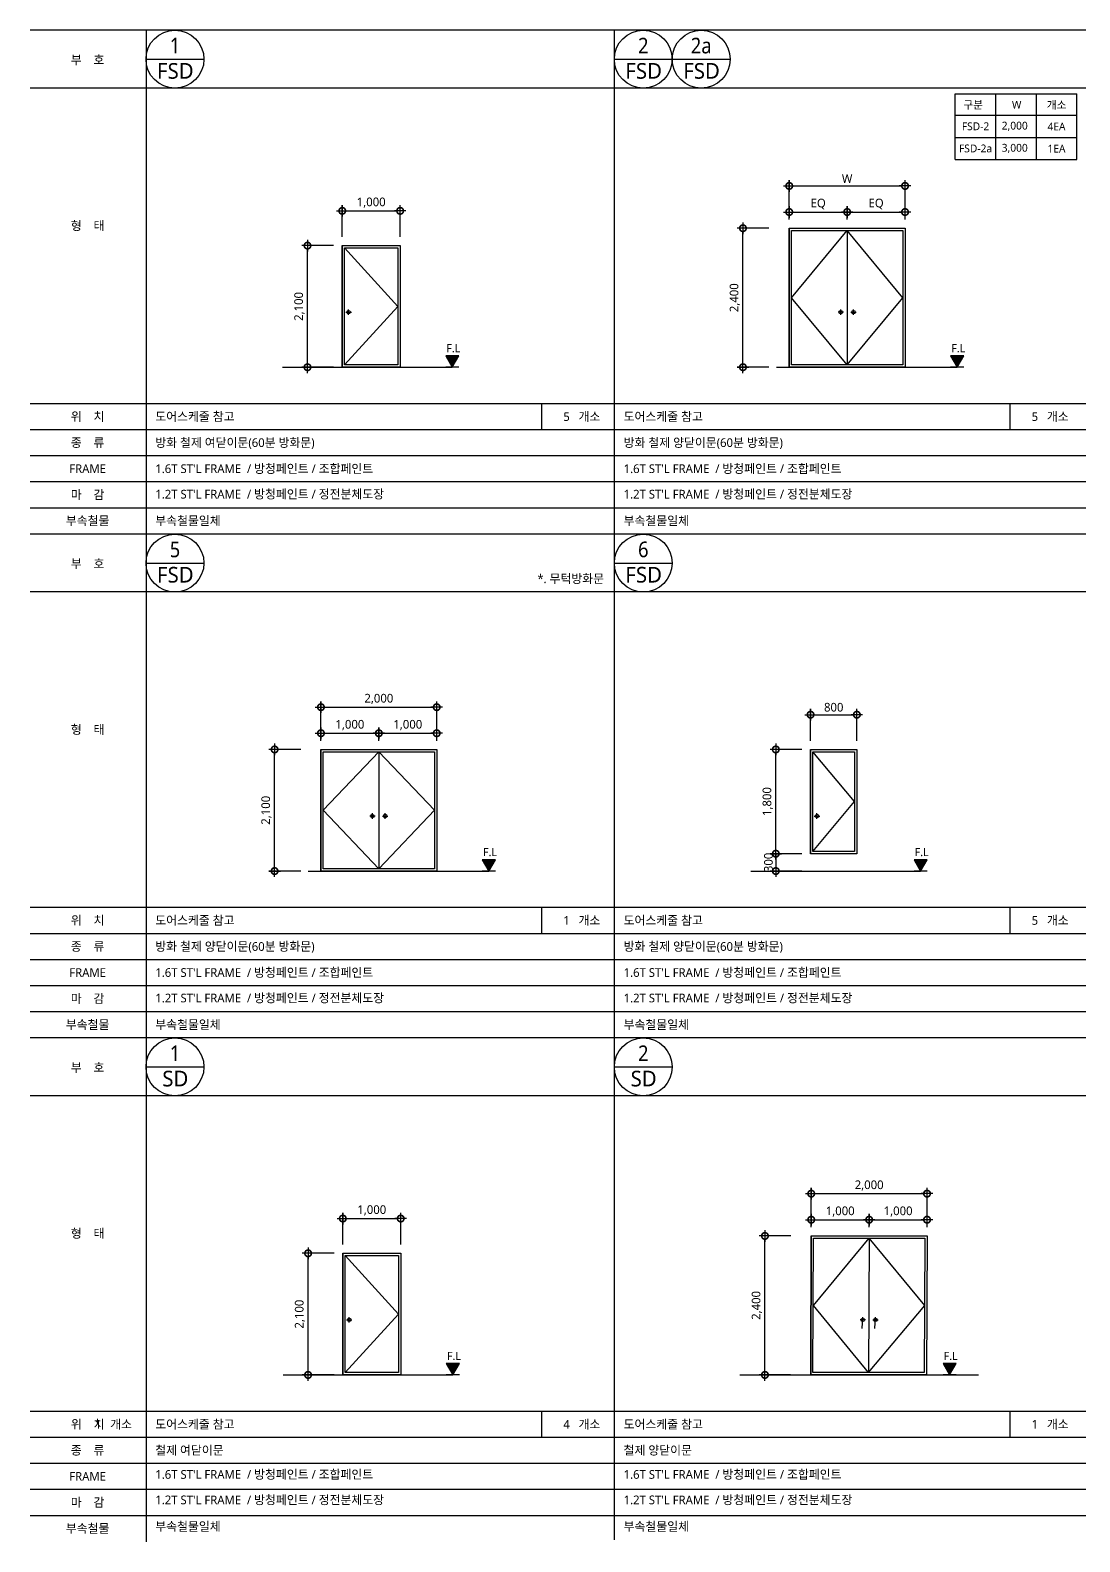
# Model space of a CAD drawing. Header units: millimetres. Extents: x -3 to 459584, y -660938 to -11738.
# Drawn here: x -3 to 18124, y -146434 to -120334 of the extents above; entities that cross this region are included whole.
import ezdxf
from ezdxf.enums import TextEntityAlignment as Align

# ---------------------------------------------------------------- set-up
doc = ezdxf.new("R2010")
doc.units = ezdxf.units.MM
doc.header["$LTSCALE"] = 200
doc.linetypes.add('CEN-GAUN', pattern=[32.2, 30, -1, 0.2, -1])
doc.linetypes.add('DASHDOT', pattern=[1, 0.5, -0.25, 0, -0.25])
doc.layers.get('DEFPOINTS').update_dxf_attribs({"color": 137})
for name, color, linetype in [('a-TAG-1', 6, 'Continuous'), ('A-TAG-2', 4, 'Continuous'), ('CEN', 1, 'CEN-GAUN'), ('CTR', 1, 'Continuous'), ('DIM', 7, 'Continuous'), ('ELE-3', 3, 'Continuous'), ('ELE3', 3, 'Continuous'), ('ELE4', 4, 'Continuous'), ('ELE6', 6, 'Continuous'), ('TAG', 6, 'Continuous'), ('TAR-LEVEL', 6, 'Continuous'), ('TEX', 3, 'Continuous')]:
    doc.layers.add(name, color=color, linetype=linetype)
doc.styles.add('ARIAL', font='malgun.ttf')
doc.styles.add('S1', font='malgun.ttf')
doc.styles.add('돋움', font='malgun.ttf')
doc.dimstyles.new('CJA-50', dxfattribs={"dimscale": 50, "dimtxt": 3, "dimasz": 1, "dimexe": 2, "dimexo": 3, "dimgap": 1, "dimtad": 1, "dimdec": 0, "dimzin": 1, "dimdsep": 46, "dimlunit": 6, "dimtxsty": 'S1', "dimblk": 'GAUN-DOT', "dimcen": -2, "dimdle": 2, "dimclrd": 256, "dimclre": 256, "dimclrt": 3, "dimadec": 0, "dimazin": 0, "dimtfac": 1, "dimtdec": 0, "dimtix": 1, "dimtmove": 2, "dimatfit": 3, "dimldrblk": 'DOTSMALL', "dimfxl": 1, "dimtolj": 1, "dimtzin": 1, "dimarcsym": 0})

# ---------------------------------------------------------------- blocks, each defined once
blk = doc.blocks.new('GAUN-DOT')
at = {"linetype": 'ByBlock'}
for p, q in [((2, 0), (-2, 0)), ((0, -2), (0, 2))]:
    blk.add_line(p, q, dxfattribs=at)
at = {"const_width": 2.25}
blk.add_lwpolyline([(0, 0.28125, 1), (0, -0.28125, 1)], format="xyb", close=True, dxfattribs=at)
blk = doc.blocks.new('*D206')
at = {"layer": 'DEFPOINTS', "color": 0, "transparency": 16777216}
for p in [(4786, -124053), (5386, -124053), (5386, -126153)]:
    blk.add_point(p, dxfattribs=at)
at = {"layer": 'DIM', "lineweight": -2, "transparency": 16777216}
for p, q in [((5236, -124053), (4686, -124053)), ((4786, -126103), (4786, -124103)), ((5236, -126153), (4686, -126153))]:
    blk.add_line(p, q, dxfattribs=at)
at = {"layer": 'DIM', "lineweight": -2, "transparency": 16777216, "xscale": 50, "yscale": 50, "zscale": 50}
for p, rotation in [((4786, -124053), 90), ((4786, -126153), 270)]:
    blk.add_blockref('GAUN-DOT', p, dxfattribs=dict(at, rotation=rotation))
at = {"layer": 'DIM', "color": 3, "transparency": 16777216, "insert": (4646, -125103), "char_height": 150, "attachment_point": 5, "rotation": 90, "style": 'S1'}
blk.add_mtext('\\A1;2,100', dxfattribs=at)
blk = doc.blocks.new('_DotSmall')
at = {"color": 0, "linetype": 'ByBlock', "const_width": 0.5}
blk.add_lwpolyline([(-0.0625, 0, 1), (0.0625, 0, 1)], format="xyb", close=True, dxfattribs=at)
blk = doc.blocks.new('*D207')
at = {"layer": 'DEFPOINTS', "color": 0, "transparency": 16777216}
for p in [(6386, -123453), (5386, -124053), (6386, -124053)]:
    blk.add_point(p, dxfattribs=at)
at = {"layer": 'DIM', "lineweight": -2, "transparency": 16777216}
for p, q in [((5386, -123903), (5386, -123353)), ((5436, -123453), (6336, -123453)), ((6386, -123903), (6386, -123353))]:
    blk.add_line(p, q, dxfattribs=at)
at = {"layer": 'DIM', "lineweight": -2, "transparency": 16777216, "xscale": 50, "yscale": 50, "zscale": 50, "rotation": 180}
blk.add_blockref('GAUN-DOT', (5386, -123453), dxfattribs=at)
at = {"layer": 'DIM', "lineweight": -2, "transparency": 16777216, "xscale": 50, "yscale": 50, "zscale": 50}
blk.add_blockref('GAUN-DOT', (6386, -123453), dxfattribs=at)
at = {"layer": 'DIM', "color": 3, "transparency": 16777216, "insert": (5886, -123312), "char_height": 150, "attachment_point": 5, "style": 'S1'}
blk.add_mtext('\\A1;1,000', dxfattribs=at)
blk = doc.blocks.new('*D208')
at = {"layer": 'DEFPOINTS', "color": 0, "transparency": 16777216}
for p in [(12306, -123753), (12906, -123753), (12906, -126153)]:
    blk.add_point(p, dxfattribs=at)
at = {"layer": 'DIM', "lineweight": -2, "transparency": 16777216}
for p, q in [((12756, -123753), (12206, -123753)), ((12306, -126103), (12306, -123803)), ((12756, -126153), (12206, -126153))]:
    blk.add_line(p, q, dxfattribs=at)
at = {"layer": 'DIM', "lineweight": -2, "transparency": 16777216, "xscale": 50, "yscale": 50, "zscale": 50}
for p, rotation in [((12306, -123753), 90), ((12306, -126153), 270)]:
    blk.add_blockref('GAUN-DOT', p, dxfattribs=dict(at, rotation=rotation))
at = {"layer": 'DIM', "color": 3, "transparency": 16777216, "insert": (12166, -124953), "char_height": 150, "attachment_point": 5, "rotation": 90, "style": 'S1'}
blk.add_mtext('\\A1;2,400', dxfattribs=at)
blk = doc.blocks.new('*D209')
at = {"layer": 'DEFPOINTS', "color": 0, "transparency": 16777216}
for p in [(15105.96501, -123022.566587), (13105.96501, -123752.566587), (15105.96501, -123752.566587)]:
    blk.add_point(p, dxfattribs=at)
at = {"layer": 'DIM', "lineweight": -2, "transparency": 16777216}
for p, q in [((13105.96501, -123602.566587), (13105.96501, -122922.566587)), ((15105.96501, -123602.566587), (15105.96501, -122922.566587)), ((13155.96501, -123022.566587), (15055.96501, -123022.566587))]:
    blk.add_line(p, q, dxfattribs=at)
at = {"layer": 'DIM', "lineweight": -2, "transparency": 16777216, "xscale": 50, "yscale": 50, "zscale": 50, "rotation": 180}
blk.add_blockref('GAUN-DOT', (13105.96501, -123022.566587), dxfattribs=at)
at = {"layer": 'DIM', "lineweight": -2, "transparency": 16777216, "xscale": 50, "yscale": 50, "zscale": 50}
blk.add_blockref('GAUN-DOT', (15105.96501, -123022.566587), dxfattribs=at)
at = {"layer": 'DIM', "color": 3, "transparency": 16777216, "insert": (14105.96501, -122897.566587), "char_height": 150, "attachment_point": 5, "style": 'S1'}
blk.add_mtext('\\A1;W', dxfattribs=at)
blk = doc.blocks.new('*D210')
at = {"layer": 'DEFPOINTS', "color": 0, "transparency": 16777216}
for p in [(15106, -123473), (14106, -123753), (15106, -123753)]:
    blk.add_point(p, dxfattribs=at)
at = {"layer": 'DIM', "lineweight": -2, "transparency": 16777216}
for p, q in [((14106, -123603), (14106, -123373)), ((15106, -123603), (15106, -123373)), ((14156, -123473), (15056, -123473))]:
    blk.add_line(p, q, dxfattribs=at)
at = {"layer": 'DIM', "lineweight": -2, "transparency": 16777216, "xscale": 50, "yscale": 50, "zscale": 50, "rotation": 180}
blk.add_blockref('GAUN-DOT', (14106, -123473), dxfattribs=at)
at = {"layer": 'DIM', "lineweight": -2, "transparency": 16777216, "xscale": 50, "yscale": 50, "zscale": 50}
blk.add_blockref('GAUN-DOT', (15106, -123473), dxfattribs=at)
at = {"layer": 'DIM', "color": 3, "transparency": 16777216, "insert": (14606, -123336), "char_height": 150, "attachment_point": 5, "style": 'S1'}
blk.add_mtext('\\A1;EQ', dxfattribs=at)
blk = doc.blocks.new('*D211')
at = {"layer": 'DEFPOINTS', "color": 0, "transparency": 16777216}
for p in [(14106, -123473), (13106, -123753), (14106, -123753)]:
    blk.add_point(p, dxfattribs=at)
at = {"layer": 'DIM', "lineweight": -2, "transparency": 16777216}
for p, q in [((13106, -123603), (13106, -123373)), ((14106, -123603), (14106, -123373)), ((13156, -123473), (14056, -123473))]:
    blk.add_line(p, q, dxfattribs=at)
at = {"layer": 'DIM', "lineweight": -2, "transparency": 16777216, "xscale": 50, "yscale": 50, "zscale": 50, "rotation": 180}
blk.add_blockref('GAUN-DOT', (13106, -123473), dxfattribs=at)
at = {"layer": 'DIM', "lineweight": -2, "transparency": 16777216, "xscale": 50, "yscale": 50, "zscale": 50}
blk.add_blockref('GAUN-DOT', (14106, -123473), dxfattribs=at)
at = {"layer": 'DIM', "color": 3, "transparency": 16777216, "insert": (13606, -123336), "char_height": 150, "attachment_point": 5, "style": 'S1'}
blk.add_mtext('\\A1;EQ', dxfattribs=at)
blk = doc.blocks.new('*D212')
at = {"layer": 'DEFPOINTS', "color": 0, "transparency": 16777216}
for p in [(4796, -141453), (5396, -141453), (5396, -143553)]:
    blk.add_point(p, dxfattribs=at)
at = {"layer": 'DIM', "lineweight": -2, "transparency": 16777216}
for p, q in [((5246, -141453), (4696, -141453)), ((4796, -143503), (4796, -141503)), ((5246, -143553), (4696, -143553))]:
    blk.add_line(p, q, dxfattribs=at)
at = {"layer": 'DIM', "lineweight": -2, "transparency": 16777216, "xscale": 50, "yscale": 50, "zscale": 50}
for p, rotation in [((4796, -141453), 90), ((4796, -143553), 270)]:
    blk.add_blockref('GAUN-DOT', p, dxfattribs=dict(at, rotation=rotation))
at = {"layer": 'DIM', "color": 3, "transparency": 16777216, "insert": (4656, -142503), "char_height": 150, "attachment_point": 5, "rotation": 90, "style": 'S1'}
blk.add_mtext('\\A1;2,100', dxfattribs=at)
blk = doc.blocks.new('*D213')
at = {"layer": 'DEFPOINTS', "color": 0, "transparency": 16777216}
for p in [(6396, -140853), (5396, -141453), (6396, -141453)]:
    blk.add_point(p, dxfattribs=at)
at = {"layer": 'DIM', "lineweight": -2, "transparency": 16777216}
for p, q in [((5396, -141303), (5396, -140753)), ((5446, -140853), (6346, -140853)), ((6396, -141303), (6396, -140753))]:
    blk.add_line(p, q, dxfattribs=at)
at = {"layer": 'DIM', "lineweight": -2, "transparency": 16777216, "xscale": 50, "yscale": 50, "zscale": 50, "rotation": 180}
blk.add_blockref('GAUN-DOT', (5396, -140853), dxfattribs=at)
at = {"layer": 'DIM', "lineweight": -2, "transparency": 16777216, "xscale": 50, "yscale": 50, "zscale": 50}
blk.add_blockref('GAUN-DOT', (6396, -140853), dxfattribs=at)
at = {"layer": 'DIM', "color": 3, "transparency": 16777216, "insert": (5896, -140712), "char_height": 150, "attachment_point": 5, "style": 'S1'}
blk.add_mtext('\\A1;1,000', dxfattribs=at)
blk = doc.blocks.new('*D214')
at = {"layer": 'DEFPOINTS', "color": 0, "transparency": 16777216}
for p in [(12686, -141153), (13286, -141153), (13276, -143553)]:
    blk.add_point(p, dxfattribs=at)
at = {"layer": 'DIM', "lineweight": -2, "transparency": 16777216}
for p, q in [((13136, -141153), (12586, -141153)), ((12686, -143503), (12686, -141203)), ((13126, -143553), (12586, -143553))]:
    blk.add_line(p, q, dxfattribs=at)
at = {"layer": 'DIM', "lineweight": -2, "transparency": 16777216, "xscale": 50, "yscale": 50, "zscale": 50}
for p, rotation in [((12686, -141153), 90), ((12686, -143553), 270)]:
    blk.add_blockref('GAUN-DOT', p, dxfattribs=dict(at, rotation=rotation))
at = {"layer": 'DIM', "color": 3, "transparency": 16777216, "insert": (12546, -142353), "char_height": 150, "attachment_point": 5, "rotation": 90, "style": 'S1'}
blk.add_mtext('\\A1;2,400', dxfattribs=at)
blk = doc.blocks.new('*D215')
at = {"layer": 'DEFPOINTS', "color": 0, "transparency": 16777216}
for p in [(15486, -140423), (13486, -141153), (15486, -141153)]:
    blk.add_point(p, dxfattribs=at)
at = {"layer": 'DIM', "lineweight": -2, "transparency": 16777216}
for p, q in [((13486, -141003), (13486, -140323)), ((15486, -141003), (15486, -140323)), ((13536, -140423), (15436, -140423))]:
    blk.add_line(p, q, dxfattribs=at)
at = {"layer": 'DIM', "lineweight": -2, "transparency": 16777216, "xscale": 50, "yscale": 50, "zscale": 50, "rotation": 180}
blk.add_blockref('GAUN-DOT', (13486, -140423), dxfattribs=at)
at = {"layer": 'DIM', "lineweight": -2, "transparency": 16777216, "xscale": 50, "yscale": 50, "zscale": 50}
blk.add_blockref('GAUN-DOT', (15486, -140423), dxfattribs=at)
at = {"layer": 'DIM', "color": 3, "transparency": 16777216, "insert": (14486, -140283), "char_height": 150, "attachment_point": 5, "style": 'S1'}
blk.add_mtext('\\A1;2,000', dxfattribs=at)
blk = doc.blocks.new('*D216')
at = {"layer": 'DEFPOINTS', "color": 0, "transparency": 16777216}
for p in [(15486, -140873), (14486, -141153), (15486, -141153)]:
    blk.add_point(p, dxfattribs=at)
at = {"layer": 'DIM', "lineweight": -2, "transparency": 16777216}
for p, q in [((14486, -141003), (14486, -140773)), ((14536, -140873), (15436, -140873)), ((15486, -141003), (15486, -140773))]:
    blk.add_line(p, q, dxfattribs=at)
at = {"layer": 'DIM', "lineweight": -2, "transparency": 16777216, "xscale": 50, "yscale": 50, "zscale": 50, "rotation": 180}
blk.add_blockref('GAUN-DOT', (14486, -140873), dxfattribs=at)
at = {"layer": 'DIM', "lineweight": -2, "transparency": 16777216, "xscale": 50, "yscale": 50, "zscale": 50}
blk.add_blockref('GAUN-DOT', (15486, -140873), dxfattribs=at)
at = {"layer": 'DIM', "color": 3, "transparency": 16777216, "insert": (14986, -140733), "char_height": 150, "attachment_point": 5, "style": 'S1'}
blk.add_mtext('\\A1;1,000', dxfattribs=at)
blk = doc.blocks.new('*D217')
at = {"layer": 'DEFPOINTS', "color": 0, "transparency": 16777216}
for p in [(14486, -140873), (13486, -141153), (14486, -141153)]:
    blk.add_point(p, dxfattribs=at)
at = {"layer": 'DIM', "lineweight": -2, "transparency": 16777216}
for p, q in [((13486, -141003), (13486, -140773)), ((13536, -140873), (14436, -140873)), ((14486, -141003), (14486, -140773))]:
    blk.add_line(p, q, dxfattribs=at)
at = {"layer": 'DIM', "lineweight": -2, "transparency": 16777216, "xscale": 50, "yscale": 50, "zscale": 50, "rotation": 180}
blk.add_blockref('GAUN-DOT', (13486, -140873), dxfattribs=at)
at = {"layer": 'DIM', "lineweight": -2, "transparency": 16777216, "xscale": 50, "yscale": 50, "zscale": 50}
blk.add_blockref('GAUN-DOT', (14486, -140873), dxfattribs=at)
at = {"layer": 'DIM', "color": 3, "transparency": 16777216, "insert": (13986, -140733), "char_height": 150, "attachment_point": 5, "style": 'S1'}
blk.add_mtext('\\A1;1,000', dxfattribs=at)
blk = doc.blocks.new('단면레벨-1')
at = {"layer": 'TAG'}
blk.add_hatch(color=256, dxfattribs=at).paths.add_polyline_path([(0, 0), (2.27, 3.93), (-2.27, 3.93)])
for p, q in [((-2.27, 3.93), (0, 0)), ((2.27, 3.93), (-2.27, 3.93)), ((2.27, 0), (-2.27, 0)), ((0, 0), (2.27, 3.93))]:
    blk.add_line(p, q, dxfattribs=at)
at = {"layer": 'TAG', "color": 3, "style": '돋움'}
blk.add_attdef('GL.+1500', text='', height=2.81, dxfattribs=at).set_placement((0.37, 6.53), align=Align.MIDDLE)
blk = doc.blocks.new('*D222')
at = {"layer": 'DEFPOINTS', "color": 0, "transparency": 16777216}
for p in [(4218, -132753), (4818, -132753), (4818, -134853)]:
    blk.add_point(p, dxfattribs=at)
at = {"layer": 'DIM', "lineweight": -2, "transparency": 16777216}
for p, q in [((4668, -132753), (4118, -132753)), ((4218, -134803), (4218, -132803)), ((4668, -134853), (4118, -134853))]:
    blk.add_line(p, q, dxfattribs=at)
at = {"layer": 'DIM', "lineweight": -2, "transparency": 16777216, "xscale": 50, "yscale": 50, "zscale": 50}
for p, rotation in [((4218, -132753), 90), ((4218, -134853), 270)]:
    blk.add_blockref('GAUN-DOT', p, dxfattribs=dict(at, rotation=rotation))
at = {"layer": 'DIM', "color": 3, "transparency": 16777216, "insert": (4077, -133803), "char_height": 150, "attachment_point": 5, "rotation": 90, "style": 'S1'}
blk.add_mtext('\\A1;2,100', dxfattribs=at)
blk = doc.blocks.new('*D223')
at = {"layer": 'DEFPOINTS', "color": 0, "transparency": 16777216}
for p in [(7018, -132023), (5018, -132753), (7018, -132753)]:
    blk.add_point(p, dxfattribs=at)
at = {"layer": 'DIM', "lineweight": -2, "transparency": 16777216}
for p, q in [((5018, -132603), (5018, -131923)), ((5068, -132023), (6968, -132023)), ((7018, -132603), (7018, -131923))]:
    blk.add_line(p, q, dxfattribs=at)
at = {"layer": 'DIM', "lineweight": -2, "transparency": 16777216, "xscale": 50, "yscale": 50, "zscale": 50, "rotation": 180}
blk.add_blockref('GAUN-DOT', (5018, -132023), dxfattribs=at)
at = {"layer": 'DIM', "lineweight": -2, "transparency": 16777216, "xscale": 50, "yscale": 50, "zscale": 50}
blk.add_blockref('GAUN-DOT', (7018, -132023), dxfattribs=at)
at = {"layer": 'DIM', "color": 3, "transparency": 16777216, "insert": (6018, -131882), "char_height": 150, "attachment_point": 5, "style": 'S1'}
blk.add_mtext('\\A1;2,000', dxfattribs=at)
blk = doc.blocks.new('*D224')
at = {"layer": 'DEFPOINTS', "color": 0, "transparency": 16777216}
for p in [(7018, -132473), (6018, -132753), (7018, -132753)]:
    blk.add_point(p, dxfattribs=at)
at = {"layer": 'DIM', "lineweight": -2, "transparency": 16777216}
for p, q in [((6018, -132603), (6018, -132373)), ((6068, -132473), (6968, -132473)), ((7018, -132603), (7018, -132373))]:
    blk.add_line(p, q, dxfattribs=at)
at = {"layer": 'DIM', "lineweight": -2, "transparency": 16777216, "xscale": 50, "yscale": 50, "zscale": 50, "rotation": 180}
blk.add_blockref('GAUN-DOT', (6018, -132473), dxfattribs=at)
at = {"layer": 'DIM', "lineweight": -2, "transparency": 16777216, "xscale": 50, "yscale": 50, "zscale": 50}
blk.add_blockref('GAUN-DOT', (7018, -132473), dxfattribs=at)
at = {"layer": 'DIM', "color": 3, "transparency": 16777216, "insert": (6518, -132332), "char_height": 150, "attachment_point": 5, "style": 'S1'}
blk.add_mtext('\\A1;1,000', dxfattribs=at)
blk = doc.blocks.new('*D225')
at = {"layer": 'DEFPOINTS', "color": 0, "transparency": 16777216}
for p in [(6018, -132473), (5018, -132753), (6018, -132753)]:
    blk.add_point(p, dxfattribs=at)
at = {"layer": 'DIM', "lineweight": -2, "transparency": 16777216}
for p, q in [((5018, -132603), (5018, -132373)), ((5068, -132473), (5968, -132473)), ((6018, -132603), (6018, -132373))]:
    blk.add_line(p, q, dxfattribs=at)
at = {"layer": 'DIM', "lineweight": -2, "transparency": 16777216, "xscale": 50, "yscale": 50, "zscale": 50, "rotation": 180}
blk.add_blockref('GAUN-DOT', (5018, -132473), dxfattribs=at)
at = {"layer": 'DIM', "lineweight": -2, "transparency": 16777216, "xscale": 50, "yscale": 50, "zscale": 50}
blk.add_blockref('GAUN-DOT', (6018, -132473), dxfattribs=at)
at = {"layer": 'DIM', "color": 3, "transparency": 16777216, "insert": (5518, -132332), "char_height": 150, "attachment_point": 5, "style": 'S1'}
blk.add_mtext('\\A1;1,000', dxfattribs=at)
blk = doc.blocks.new('*D232')
at = {"layer": 'DEFPOINTS', "color": 0, "transparency": 16777216}
for p in [(12874, -132753), (13474, -132753), (13474, -134553)]:
    blk.add_point(p, dxfattribs=at)
at = {"layer": 'DIM', "lineweight": -2, "transparency": 16777216}
for p, q in [((13324, -132753), (12774, -132753)), ((12874, -134503), (12874, -132803)), ((13324, -134553), (12774, -134553))]:
    blk.add_line(p, q, dxfattribs=at)
at = {"layer": 'DIM', "lineweight": -2, "transparency": 16777216, "xscale": 50, "yscale": 50, "zscale": 50}
for p, rotation in [((12874, -132753), 90), ((12874, -134553), 270)]:
    blk.add_blockref('GAUN-DOT', p, dxfattribs=dict(at, rotation=rotation))
at = {"layer": 'DIM', "color": 3, "transparency": 16777216, "insert": (12734, -133653), "char_height": 150, "attachment_point": 5, "rotation": 90, "style": 'S1'}
blk.add_mtext('\\A1;1,800', dxfattribs=at)
blk = doc.blocks.new('*D233')
at = {"layer": 'DEFPOINTS', "color": 0, "transparency": 16777216}
for p in [(14274, -132153), (13474, -132753), (14274, -132753)]:
    blk.add_point(p, dxfattribs=at)
at = {"layer": 'DIM', "lineweight": -2, "transparency": 16777216}
for p, q in [((13474, -132603), (13474, -132053)), ((14274, -132603), (14274, -132053)), ((13524, -132153), (14224, -132153))]:
    blk.add_line(p, q, dxfattribs=at)
at = {"layer": 'DIM', "lineweight": -2, "transparency": 16777216, "xscale": 50, "yscale": 50, "zscale": 50, "rotation": 180}
blk.add_blockref('GAUN-DOT', (13474, -132153), dxfattribs=at)
at = {"layer": 'DIM', "lineweight": -2, "transparency": 16777216, "xscale": 50, "yscale": 50, "zscale": 50}
blk.add_blockref('GAUN-DOT', (14274, -132153), dxfattribs=at)
at = {"layer": 'DIM', "color": 3, "transparency": 16777216, "insert": (13874, -132025), "char_height": 150, "attachment_point": 5, "style": 'S1'}
blk.add_mtext('\\A1;800', dxfattribs=at)
blk = doc.blocks.new('*D234')
at = {"layer": 'DEFPOINTS', "color": 0, "transparency": 16777216}
for p in [(13474, -134553), (12874, -134853), (13474, -134853)]:
    blk.add_point(p, dxfattribs=at)
at = {"layer": 'DIM', "lineweight": -2, "transparency": 16777216}
for p, q in [((13324, -134553), (12774, -134553)), ((12874, -134503), (12874, -134453)), ((12874, -134553), (12874, -134853)), ((13324, -134853), (12774, -134853)), ((12874, -134903), (12874, -134953))]:
    blk.add_line(p, q, dxfattribs=at)
at = {"layer": 'DIM', "lineweight": -2, "transparency": 16777216, "xscale": 50, "yscale": 50, "zscale": 50}
for p, rotation in [((12874, -134553), 270), ((12874, -134853), 90)]:
    blk.add_blockref('GAUN-DOT', p, dxfattribs=dict(at, rotation=rotation))
at = {"layer": 'DIM', "color": 3, "transparency": 16777216, "insert": (12747, -134703), "char_height": 150, "attachment_point": 5, "rotation": 90, "style": 'S1'}
blk.add_mtext('\\A1;300', dxfattribs=at)
blk = doc.blocks.new('dor&win')
at = {"layer": 'a-TAG-1', "ltscale": 0.2}
blk.add_line((-5.5, 0), (5.5, 0), dxfattribs=at)
blk.add_circle((0, 0), 5.5, dxfattribs=at)
at = {"layer": 'a-TAG-1', "color": 3, "style": 'ARIAL'}
for tag, p in [('1', (0, 2.58)), ('FSD', (0.07, -2.22))]:
    blk.add_attdef(tag, text='', height=3, dxfattribs=at).set_placement(p, align=Align.MIDDLE_CENTER)

msp = doc.modelspace()

# ---------------------------------------------------------------- linework, layer by layer
at = {"color": 5}
for p, q in [((14106, -123792.6), (14106, -126112.6)), ((6017.8, -132792.6), (6017.8, -134812.6)), ((14485.8, -141193.1), (14476, -143512.6))]:
    msp.add_line(p, q, dxfattribs=at)
for points in [[(15066, -126112.6), (13146, -126112.6), (13146, -123792.6), (15066, -123792.6)], [(6346.2, -126112.6), (5426.2, -126112.6), (5426.2, -124092.6), (6346.2, -124092.6)], [(6977.8, -134812.6), (5057.8, -134812.6), (5057.8, -132792.6), (6977.8, -132792.6)], [(14234.4, -134512.6), (13514.4, -134512.6), (13514.4, -132792.6), (14234.4, -132792.6)], [(15436, -143512.6), (13516, -143512.6), (13525.8, -141193.1), (15445.8, -141193.1)], [(6356.2, -143512.6), (5436.2, -143512.6), (5436.2, -141492.6), (6356.2, -141492.6)]]:
    msp.add_lwpolyline(points, close=True, dxfattribs=at)
for centre in [(5496.7, -125202.6), (13995.5, -125202.6), (14216.4, -125202.6), (5907.3, -133902.6), (6128.2, -133902.6), (13584.9, -133902.6), (5506.7, -142602.6), (14375.4, -142603.1), (14596.2, -142603.1)]:
    msp.add_circle(centre, 29.9, dxfattribs=at)
at = {"layer": 'A-TAG-2', "color": 7}
for p, q in [((34347.2, -121334.1), (-2.8, -121334.1)), ((34350, -130034.1), (-2.8, -130034.1)), ((34350, -138734.1), (-2.8, -138734.1))]:
    msp.add_line(p, q, dxfattribs=at)
at = {"layer": 'CEN', "ltscale": 10}
for p, q in [((5449.7, -125202.6), (5543.6, -125202.6)), ((5496.7, -125249.5), (5496.7, -125155.6)), ((14042.4, -125202.6), (13948.6, -125202.6)), ((13995.5, -125249.5), (13995.5, -125155.6)), ((14169.5, -125202.6), (14263.3, -125202.6)), ((14216.4, -125249.5), (14216.4, -125155.6)), ((5907.3, -133949.5), (5907.3, -133855.6)), ((6128.2, -133949.5), (6128.2, -133855.6)), ((13584.9, -133949.5), (13584.9, -133855.6)), ((5954.3, -133902.6), (5860.4, -133902.6)), ((6081.3, -133902.6), (6175.1, -133902.6)), ((13537.9, -133902.6), (13631.8, -133902.6)), ((5459.7, -142602.6), (5553.6, -142602.6)), ((5506.7, -142649.5), (5506.7, -142555.6)), ((14422.3, -142603.1), (14328.4, -142603.1)), ((14365.5, -142749.5), (14375.4, -142556.1)), ((14549.3, -142603.1), (14643.2, -142603.1)), ((14586.4, -142749.5), (14596.2, -142556.1))]:
    msp.add_line(p, q, dxfattribs=at)
at = {"layer": 'CEN'}
for p, q in [((4355, -126152.6), (7286.7, -126152.6)), ((12885, -126152.6), (16006.5, -126152.6)), ((4796.8, -134852.6), (7918.3, -134852.6)), ((12443.2, -134852.6), (15374.9, -134852.6)), ((4365, -143552.6), (7296.7, -143552.6)), ((12255, -143552.6), (16376.5, -143552.6))]:
    msp.add_line(p, q, dxfattribs=at)
at = {"layer": 'CTR', "linetype": 'DASHDOT', "ltscale": 100}
for points in [[(14106, -126112.6), (13146, -124952.6), (14106, -123792.6)], [(14106, -126112.6), (15066, -124952.6), (14106, -123792.6)], [(5426.2, -126112.6), (6346.2, -125102.6), (5426.2, -124092.6)], [(6017.8, -134812.6), (5057.8, -133802.6), (6017.8, -132792.6)], [(6017.8, -134812.6), (6977.8, -133802.6), (6017.8, -132792.6)], [(13514.4, -134512.6), (14234.4, -133652.6), (13514.4, -132792.6)], [(14476, -143512.6), (13525.8, -142353.1), (14485.8, -141193.1)], [(14476, -143512.6), (15445.8, -142353.1), (14485.8, -141193.1)], [(5436.2, -143512.6), (6356.2, -142502.6), (5436.2, -141492.6)]]:
    msp.add_lwpolyline(points, dxfattribs=at)
at = {"layer": 'DIM'}
for p, q in [((15973.6, -122566.3), (15973.6, -121434.1)), ((15973.6, -121434.1), (18073.6, -121434.1)), ((16673.6, -122566.3), (16673.6, -121434.1)), ((17373.6, -122566.3), (17373.6, -121434.1)), ((18073.6, -122566.3), (18073.6, -121434.1)), ((15973.6, -121801.8), (18073.6, -121801.8)), ((15973.6, -122184.1), (18073.6, -122184.1)), ((15973.6, -122566.3), (18073.6, -122566.3))]:
    msp.add_line(p, q, dxfattribs=at)
at = {"layer": 'ELE-3'}
for points in [[(13106, -123752.6), (13106, -126152.6), (13106, -123752.6), (15106, -123752.6), (15106, -126152.6), (13106, -126152.6)], [(5386.2, -124052.6), (5386.2, -126152.6), (5386.2, -124052.6), (6386.2, -124052.6), (6386.2, -126152.6), (5386.2, -126152.6)], [(5017.8, -132752.6), (5017.8, -134852.6), (5017.8, -132752.6), (7017.8, -132752.6), (7017.8, -134852.6), (5017.8, -134852.6)], [(13474.4, -132752.6), (13474.4, -134552.6), (13474.4, -132752.6), (14274.4, -132752.6), (14274.4, -134552.6), (13474.4, -134552.6)], [(13485.8, -141153.1), (13476, -143552.6), (13485.8, -141153.1), (15485.8, -141153.1), (15476, -143552.6), (13476, -143552.6)], [(5396.2, -141452.6), (5396.2, -143552.6), (5396.2, -141452.6), (6396.2, -141452.6), (6396.2, -143552.6), (5396.2, -143552.6)]]:
    msp.add_lwpolyline(points, dxfattribs=at)
at = {"layer": 'ELE3'}
for p, q in [((34347.2, -120334.1), (-2.8, -120334.1)), ((1997.2, -120334.1), (1997.2, -146434.1)), ((34350, -129034.1), (-2.8, -129034.1)), ((34350, -137734.1), (-2.8, -137734.1))]:
    msp.add_line(p, q, dxfattribs=at)
at = {"layer": 'ELE4'}
msp.add_line((10085.4, -146400), (10085.4, -120334.1), dxfattribs=at)
at = {"layer": 'ELE6'}
for p, q in [((34350, -126784.1), (-2.8, -126784.1)), ((8828.7, -126784.1), (8828.7, -127234.1)), ((16916.9, -126784.1), (16916.9, -127234.1)), ((34350, -127234.1), (-2.8, -127234.1)), ((34350, -127684.1), (-2.8, -127684.1)), ((34350, -128134.1), (-2.8, -128134.1)), ((34350, -128584.1), (-2.8, -128584.1)), ((34350, -135484.1), (-2.8, -135484.1)), ((8828.7, -135484.1), (8828.7, -135934.1)), ((16916.9, -135484.1), (16916.9, -135934.1)), ((34350, -135934.1), (-2.8, -135934.1)), ((34350, -136384.1), (-2.8, -136384.1)), ((34350, -136834.1), (-2.8, -136834.1)), ((34350, -137284.1), (-2.8, -137284.1)), ((34347.2, -144184.1), (-2.8, -144184.1)), ((8828.7, -144184.1), (8828.7, -144634.1)), ((16916.9, -144184.1), (16916.9, -144634.1)), ((34347.2, -144634.1), (-2.8, -144634.1)), ((34347.2, -145084.1), (-2.8, -145084.1)), ((34347.2, -145534.1), (-2.8, -145534.1)), ((34347.2, -145984.1), (-2.8, -145984.1))]:
    msp.add_line(p, q, dxfattribs=at)

# ---------------------------------------------------------------- block references
at = {"layer": 'a-TAG-1'}
ref = msp.add_blockref('dor&win', (2497.2, -120834.1), dxfattribs=dict(at, xscale=90.90909090894274, yscale=90.90909090894274, zscale=90.90909090894274))
ref.add_attrib('1', '1', dxfattribs={"color": 3, "height": 270, "style": 'S1', "width": 0.9}).set_placement((2497.2, -120599.2), align=Align.MIDDLE_CENTER)
ref.add_attrib('FSD', 'FSD', dxfattribs={"color": 3, "height": 270, "style": 'S1'}).set_placement((2503.3, -121036.2), align=Align.MIDDLE_CENTER)
ref = msp.add_blockref('dor&win', (10585.4, -120834.1), dxfattribs=dict(at, xscale=90.90909090894274, yscale=90.90909090894274, zscale=90.90909090894274))
ref.add_attrib('1', '2', dxfattribs={"color": 3, "height": 270, "style": 'S1', "width": 0.9}).set_placement((10585.4, -120599.2), align=Align.MIDDLE_CENTER)
ref.add_attrib('FSD', 'FSD', dxfattribs={"color": 3, "height": 270, "style": 'S1'}).set_placement((10591.5, -121036.2), align=Align.MIDDLE_CENTER)
ref = msp.add_blockref('dor&win', (11585.4, -120834.1), dxfattribs=dict(at, xscale=90.90909090894274, yscale=90.90909090894274, zscale=90.90909090894274))
ref.add_attrib('1', '2a', dxfattribs={"color": 3, "height": 270, "style": 'S1', "width": 0.9}).set_placement((11585.4, -120599.2), align=Align.MIDDLE_CENTER)
ref.add_attrib('FSD', 'FSD', dxfattribs={"color": 3, "height": 270, "style": 'S1'}).set_placement((11591.5, -121036.2), align=Align.MIDDLE_CENTER)
ref = msp.add_blockref('dor&win', (2497.2, -129534.1), dxfattribs=dict(at, xscale=90.90909090894274, yscale=90.90909090894274, zscale=90.90909090894274))
ref.add_attrib('1', '5', dxfattribs={"color": 3, "height": 270, "style": 'S1', "width": 0.9}).set_placement((2497.2, -129299.2), align=Align.MIDDLE_CENTER)
ref.add_attrib('FSD', 'FSD', dxfattribs={"color": 3, "height": 270, "style": 'S1'}).set_placement((2503.3, -129736.2), align=Align.MIDDLE_CENTER)
ref = msp.add_blockref('dor&win', (10585.4, -129534.1), dxfattribs=dict(at, xscale=90.90909090894274, yscale=90.90909090894274, zscale=90.90909090894274))
ref.add_attrib('1', '6', dxfattribs={"color": 3, "height": 270, "style": 'S1', "width": 0.9}).set_placement((10585.4, -129299.2), align=Align.MIDDLE_CENTER)
ref.add_attrib('FSD', 'FSD', dxfattribs={"color": 3, "height": 270, "style": 'S1'}).set_placement((10591.5, -129736.2), align=Align.MIDDLE_CENTER)
ref = msp.add_blockref('dor&win', (2497.2, -138234.1), dxfattribs=dict(at, xscale=90.90909090894274, yscale=90.90909090894274, zscale=90.90909090894274))
ref.add_attrib('1', '1', dxfattribs={"color": 3, "height": 270, "style": 'S1', "width": 0.9}).set_placement((2497.2, -137999.2), align=Align.MIDDLE_CENTER)
ref.add_attrib('FSD', 'SD', dxfattribs={"color": 3, "height": 270, "style": 'S1'}).set_placement((2503.3, -138436.2), align=Align.MIDDLE_CENTER)
ref = msp.add_blockref('dor&win', (10585.4, -138234.1), dxfattribs=dict(at, xscale=90.90909090894274, yscale=90.90909090894274, zscale=90.90909090894274))
ref.add_attrib('1', '2', dxfattribs={"color": 3, "height": 270, "style": 'S1', "width": 0.9}).set_placement((10585.4, -137999.2), align=Align.MIDDLE_CENTER)
ref.add_attrib('FSD', 'SD', dxfattribs={"color": 3, "height": 270, "style": 'S1'}).set_placement((10591.5, -138436.2), align=Align.MIDDLE_CENTER)
at = {"layer": 'TAR-LEVEL'}
ref = msp.add_blockref('단면레벨-1', (7286.7, -126152.6), dxfattribs=dict(at, xscale=50, yscale=50, zscale=50))
ref.add_attrib('GL.+1500', 'F.L', dxfattribs={"color": 3, "height": 140.62, "style": 'ARIAL'}).set_placement((7305.1, -125826.3), align=Align.MIDDLE)
ref = msp.add_blockref('단면레벨-1', (16006.5, -126152.6), dxfattribs=dict(at, xscale=50, yscale=50, zscale=50))
ref.add_attrib('GL.+1500', 'F.L', dxfattribs={"color": 3, "height": 140.62, "style": 'ARIAL'}).set_placement((16024.8, -125826.3), align=Align.MIDDLE)
ref = msp.add_blockref('단면레벨-1', (7918.3, -134852.6), dxfattribs=dict(at, xscale=50, yscale=50, zscale=50))
ref.add_attrib('GL.+1500', 'F.L', dxfattribs={"color": 3, "height": 140.62, "style": 'ARIAL'}).set_placement((7936.6, -134526.3), align=Align.MIDDLE)
ref = msp.add_blockref('단면레벨-1', (15374.9, -134852.6), dxfattribs=dict(at, xscale=50, yscale=50, zscale=50))
ref.add_attrib('GL.+1500', 'F.L', dxfattribs={"color": 3, "height": 140.62, "style": 'ARIAL'}).set_placement((15393.3, -134526.3), align=Align.MIDDLE)
ref = msp.add_blockref('단면레벨-1', (7296.7, -143552.6), dxfattribs=dict(at, xscale=50, yscale=50, zscale=50))
ref.add_attrib('GL.+1500', 'F.L', dxfattribs={"color": 3, "height": 140.62, "style": 'ARIAL'}).set_placement((7315.1, -143226.3), align=Align.MIDDLE)
ref = msp.add_blockref('단면레벨-1', (15876.5, -143552.6), dxfattribs=dict(at, xscale=50, yscale=50, zscale=50))
ref.add_attrib('GL.+1500', 'F.L', dxfattribs={"color": 3, "height": 140.62, "style": 'ARIAL'}).set_placement((15894.8, -143226.3), align=Align.MIDDLE)

# ---------------------------------------------------------------- texts
at = {"layer": 'TEX', "style": 'S1'}
for s, p in [('부    호', (988.3, -120921.6)), ('형    태', (988.3, -123784.8)), ('위    치', (988.3, -127080.1)), ('종    류', (988.3, -127530.1)), ('FRAME', (988.3, -127980.1)), ('마    감', (988.3, -128430.1)), ('부속철물', (988.3, -128880.1)), ('부    호', (988.3, -129621.6)), ('형    태', (988.3, -132484.8)), ('위    치', (988.3, -135780.1)), ('종    류', (988.3, -136230.1)), ('FRAME', (988.3, -136680.1)), ('마    감', (988.3, -137130.1)), ('부속철물', (988.3, -137580.1)), ('부    호', (988.3, -138321.6)), ('형    태', (988.3, -141184.8)), ('위    치', (988.3, -144480.1)), ('종    류', (988.3, -144930.1)), ('FRAME', (988.3, -145380.1)), ('마    감', (988.3, -145830.1)), ('부속철물', (988.3, -146280.1))]:
    msp.add_text(s, height=150, dxfattribs=at).set_placement(p, align=Align.CENTER)
for s, p in [('구분', (16282.4, -121621.6)), ('W', (17033.6, -121621.6)), ('개소', (17723.6, -121621.6)), ('FSD-2', (16323.6, -121992.9)), ('2,000', (17000.5, -121992.9)), ('FSD-2a', (16323.6, -122375.2)), ('3,000', (17000.5, -122375.2))]:
    msp.add_text(s, height=135, dxfattribs=at).set_placement(p, align=Align.MIDDLE)
for s, p in [('4EA', (17721.8, -121996.6)), ('1EA', (17721.8, -122378.8))]:
    msp.add_text(s, height=135, dxfattribs=at).set_placement(p, align=Align.MIDDLE_CENTER)
for s, p in [('도어스케줄 참고', (2157, -127080.1)), ('도어스케줄 참고', (10245.2, -127080.1)), ('방화 철제 여닫이문(60분 방화문)', (2157, -127530.1)), ('방화 철제 양닫이문(60분 방화문)', (10245.2, -127530.1)), ("1.6T ST'L FRAME  / 방청페인트 / 조합페인트", (2157, -127980.1)), ("1.6T ST'L FRAME  / 방청페인트 / 조합페인트", (10245.2, -127980.1)), ("1.2T ST'L FRAME  / 방청페인트 / 정전분체도장", (2157, -128420.1)), ("1.2T ST'L FRAME  / 방청페인트 / 정전분체도장", (10245.2, -128420.1)), ('부속철물일체', (2157, -128880.1)), ('부속철물일체', (10245.2, -128880.1)), ('도어스케줄 참고', (2157, -135780.1)), ('도어스케줄 참고', (10245.2, -135780.1)), ('방화 철제 양닫이문(60분 방화문)', (2157, -136230.1)), ('방화 철제 양닫이문(60분 방화문)', (10245.2, -136230.1)), ("1.6T ST'L FRAME  / 방청페인트 / 조합페인트", (2157, -136680.1)), ("1.6T ST'L FRAME  / 방청페인트 / 조합페인트", (10245.2, -136680.1)), ("1.2T ST'L FRAME  / 방청페인트 / 정전분체도장", (2157, -137120.1)), ("1.2T ST'L FRAME  / 방청페인트 / 정전분체도장", (10245.2, -137120.1)), ('부속철물일체', (2157, -137580.1)), ('부속철물일체', (10245.2, -137580.1)), ('도어스케줄 참고', (2157, -144480.1)), ('도어스케줄 참고', (10245.2, -144480.1)), ('철제 여닫이문', (2157, -144930.1)), ('철제 양닫이문', (10245.2, -144930.1)), ("1.6T ST'L FRAME  / 방청페인트 / 조합페인트", (2157, -145346.1)), ("1.6T ST'L FRAME  / 방청페인트 / 조합페인트", (10245.2, -145346.1)), ("1.2T ST'L FRAME  / 방청페인트 / 정전분체도장", (2157, -145786.1)), ("1.2T ST'L FRAME  / 방청페인트 / 정전분체도장", (10245.2, -145786.1)), ('부속철물일체', (2157, -146246.1)), ('부속철물일체', (10245.2, -146246.1))]:
    msp.add_text(s, height=150, dxfattribs=at).set_placement(p)
for s, p in [('5', (9316.2, -127080.1)), ('개소', (9843.3, -127080.1)), ('5', (17404.4, -127080.1)), ('개소', (17931.5, -127080.1)), ('*. 무턱방화문', (9907.8, -129879.9)), ('1', (9316.2, -135780.1)), ('개소', (9843.3, -135780.1)), ('5', (17404.4, -135780.1)), ('개소', (17931.5, -135780.1)), ('1', (1228, -144480.1)), ('개소', (1755.1, -144480.1)), ('4', (9316.2, -144480.1)), ('개소', (9843.3, -144480.1)), ('1', (17404.4, -144480.1)), ('개소', (17931.5, -144480.1))]:
    msp.add_text(s, height=150, dxfattribs=at).set_placement(p, align=Align.RIGHT)

# ---------------------------------------------------------------- dimensions: what is measured, and where the dimension line sits
at = {"layer": 'DIM'}
for base, p1, p2, text, picture, middle in [((15106, -123022.6), (13106, -123752.6), (15106, -123752.6), 'W', '*D209', (14106, -122897.6)), ((14106, -123472.6), (13106, -123752.6), (14106, -123752.6), 'EQ', '*D211', (13606, -123336.3)), ((15106, -123472.6), (14106, -123752.6), (15106, -123752.6), 'EQ', '*D210', (14606, -123336.3))]:
    dim = msp.add_linear_dim(base=base, p1=p1, p2=p2, angle=180, text=text, dimstyle='CJA-50', dxfattribs=at)
    dim.commit()
    dim.dimension.update_dxf_attribs({"geometry": picture, "text_midpoint": middle})
for base, p1, p2, angle, picture, middle in [((6386.2, -123452.6), (5386.2, -124052.6), (6386.2, -124052.6), 180, '*D207', (5886.2, -123312.1)), ((12306, -123752.6), (12906, -126152.6), (12906, -123752.6), 270, '*D208', (12165.9, -124952.6)), ((4786.2, -124052.6), (5386.2, -126152.6), (5386.2, -124052.6), 270, '*D206', (4645.7, -125102.6)), ((7017.8, -132022.6), (5017.8, -132752.6), (7017.8, -132752.6), 180, '*D223', (6017.8, -131882.5)), ((14274.4, -132152.6), (13474.4, -132752.6), (14274.4, -132752.6), 180, '*D233', (13874.4, -132025.1)), ((6017.8, -132472.6), (5017.8, -132752.6), (6017.8, -132752.6), 180, '*D225', (5517.8, -132332.1)), ((7017.8, -132472.6), (6017.8, -132752.6), (7017.8, -132752.6), 180, '*D224', (6517.8, -132332.1)), ((4217.8, -132752.6), (4817.8, -134852.6), (4817.8, -132752.6), 270, '*D222', (4077.3, -133802.6)), ((12874.4, -132752.6), (13474.4, -134552.6), (13474.4, -132752.6), 270, '*D232', (12733.9, -133652.6)), ((12874.4, -134852.6), (13474.4, -134552.6), (13474.4, -134852.6), 90, '*D234', (12746.9, -134702.6)), ((15485.8, -140423.1), (13485.8, -141153.1), (15485.8, -141153.1), 180, '*D215', (14485.8, -140283)), ((6396.2, -140852.6), (5396.2, -141452.6), (6396.2, -141452.6), 180, '*D213', (5896.2, -140712.1)), ((14485.8, -140873.1), (13485.8, -141153.1), (14485.8, -141153.1), 180, '*D217', (13985.8, -140732.6)), ((15485.8, -140873.1), (14485.8, -141153.1), (15485.8, -141153.1), 180, '*D216', (14985.8, -140732.6)), ((12685.8011, -141153.0515), (13275.965, -143552.5666), (13285.8011, -141153.0515), 270, '*D214', (12545.7196, -142352.8091)), ((4796.2, -141452.6), (5396.2, -143552.6), (5396.2, -141452.6), 270, '*D212', (4655.7, -142502.6))]:
    dim = msp.add_linear_dim(base=base, p1=p1, p2=p2, angle=angle, dimstyle='CJA-50', dxfattribs=at)
    dim.commit()
    dim.dimension.update_dxf_attribs({"geometry": picture, "text_midpoint": middle})

doc.saveas('drawing.dxf')
